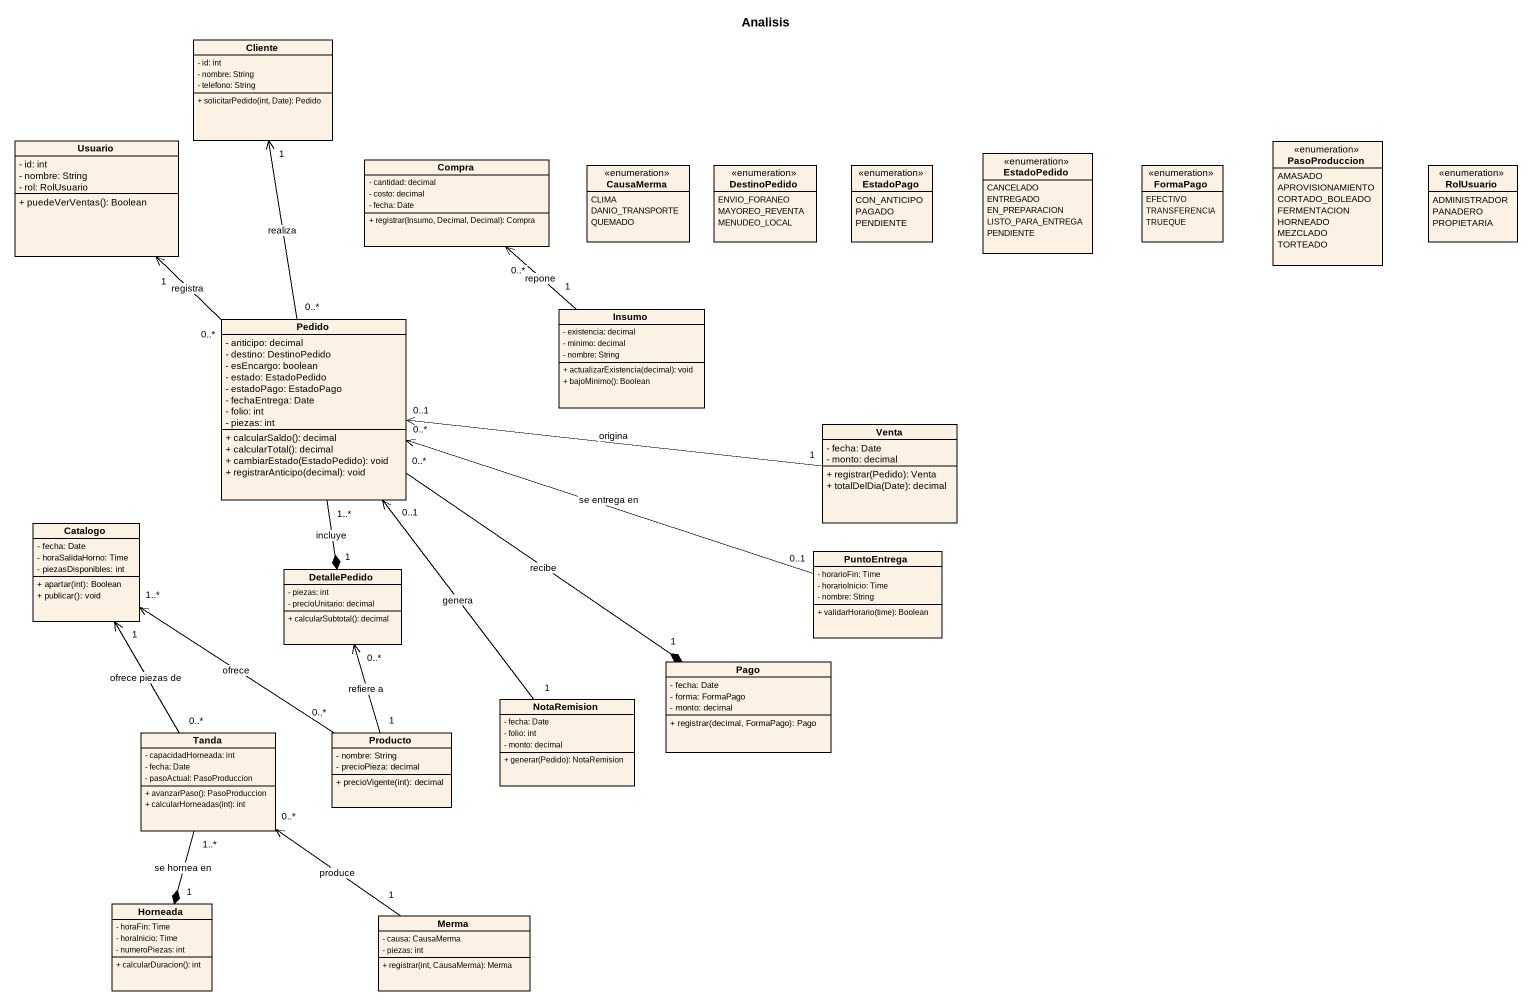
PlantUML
@startuml
title Analisis
hide circle
hide empty members
skinparam classAttributeIconSize 0
class Cliente {
  - id: int
  - nombre: String
  - telefono: String
  + solicitarPedido(int, Date): Pedido
}
class Usuario {
  - id: int
  - nombre: String
  - rol: RolUsuario
  + puedeVerVentas(): Boolean
}
class Compra {
  - cantidad: decimal
  - costo: decimal
  - fecha: Date
  + registrar(Insumo, Decimal, Decimal): Compra
}
enum CausaMerma {
  CLIMA
  DANIO_TRANSPORTE
  QUEMADO
}
enum DestinoPedido {
  ENVIO_FORANEO
  MAYOREO_REVENTA
  MENUDEO_LOCAL
}
enum EstadoPago {
  CON_ANTICIPO
  PAGADO
  PENDIENTE
}
enum EstadoPedido {
  CANCELADO
  ENTREGADO
  EN_PREPARACION
  LISTO_PARA_ENTREGA
  PENDIENTE
}
enum FormaPago {
  EFECTIVO
  TRANSFERENCIA
  TRUEQUE
}
enum PasoProduccion {
  AMASADO
  APROVISIONAMIENTO
  CORTADO_BOLEADO
  FERMENTACION
  HORNEADO
  MEZCLADO
  TORTEADO
}
enum RolUsuario {
  ADMINISTRADOR
  PANADERO
  PROPIETARIA
}
class Pedido {
  - anticipo: decimal
  - destino: DestinoPedido
  - esEncargo: boolean
  - estado: EstadoPedido
  - estadoPago: EstadoPago
  - fechaEntrega: Date
  - folio: int
  - piezas: int
  + calcularSaldo(): decimal
  + calcularTotal(): decimal
  + cambiarEstado(EstadoPedido): void
  + registrarAnticipo(decimal): void
}
class Insumo {
  - existencia: decimal
  - minimo: decimal
  - nombre: String
  + actualizarExistencia(decimal): void
  + bajoMinimo(): Boolean
}
class Venta {
  - fecha: Date
  - monto: decimal
  + registrar(Pedido): Venta
  + totalDelDia(Date): decimal
}
class Catalogo {
  - fecha: Date
  - horaSalidaHorno: Time
  - piezasDisponibles: int
  + apartar(int): Boolean
  + publicar(): void
}
class DetallePedido {
  - piezas: int
  - precioUnitario: decimal
  + calcularSubtotal(): decimal
}
class PuntoEntrega {
  - horarioFin: Time
  - horarioInicio: Time
  - nombre: String
  + validarHorario(time): Boolean
}
class Pago {
  - fecha: Date
  - forma: FormaPago
  - monto: decimal
  + registrar(decimal, FormaPago): Pago
}
class NotaRemision {
  - fecha: Date
  - folio: int
  - monto: decimal
  + generar(Pedido): NotaRemision
}
class Tanda {
  - capacidadHorneada: int
  - fecha: Date
  - pasoActual: PasoProduccion
  + avanzarPaso(): PasoProduccion
  + calcularHorneadas(int): int
}
class Producto {
  - nombre: String
  - precioPieza: decimal
  + precioVigente(int): decimal
}
class Horneada {
  - horaFin: Time
  - horaInicio: Time
  - numeroPiezas: int
  + calcularDuracion(): int
}
class Merma {
  - causa: CausaMerma
  - piezas: int
  + registrar(int, CausaMerma): Merma
}
Pedido "0..*" -up-> "1" Cliente : realiza
Pedido "0..*" -up-> "1" Usuario : registra
Insumo "1" -up-> "0..*" Compra : repone
Venta "1" -left-> "0..1" Pedido : origina
DetallePedido "1" *-up- "1..*" Pedido : incluye
PuntoEntrega "0..1" -left-> "0..*" Pedido : se entrega en
Pago "1" *-up- "0..*" Pedido : recibe
NotaRemision "1" -up-> "0..1" Pedido : genera
Tanda "0..*" -up-> "1" Catalogo : ofrece piezas de
Producto "0..*" -up-> "1..*" Catalogo : ofrece
Producto "1" -up-> "0..*" DetallePedido : refiere a
Horneada "1" *-up- "1..*" Tanda : se hornea en
Merma "1" -up-> "0..*" Tanda : produce
@enduml
